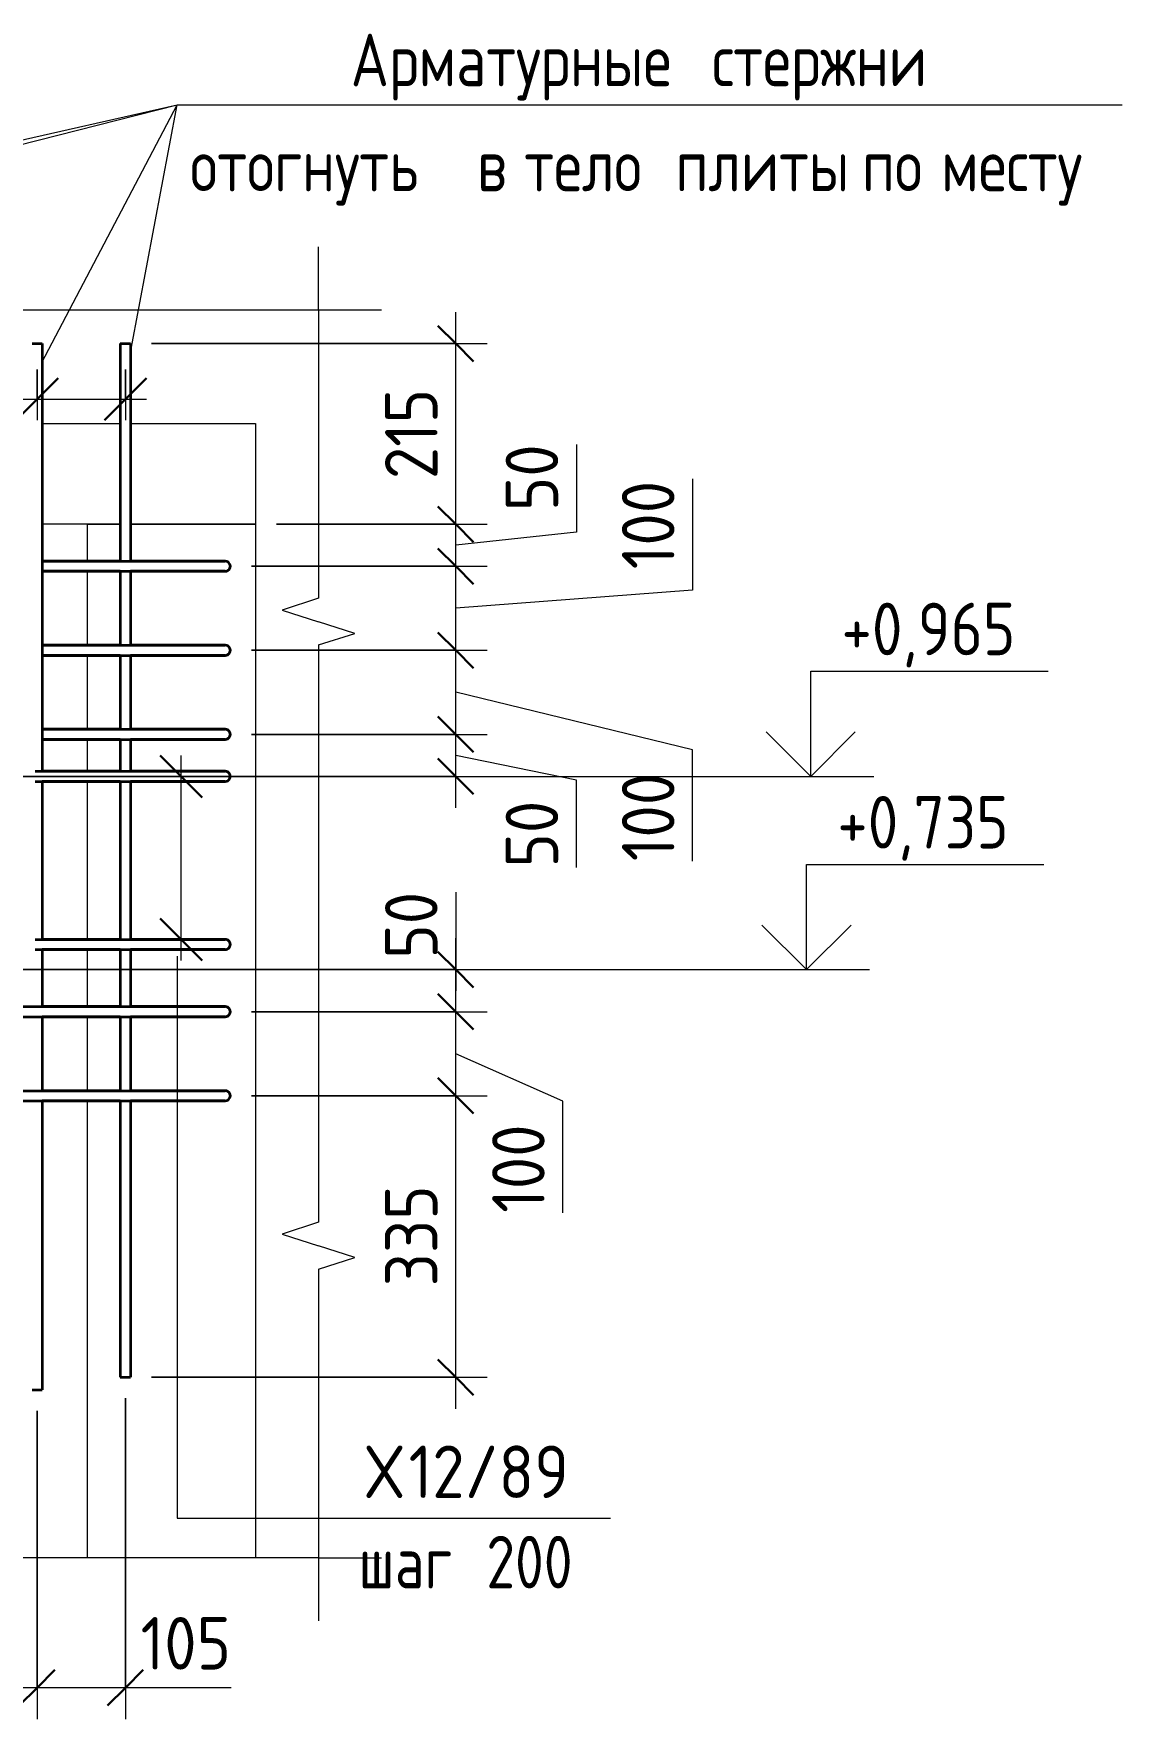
# Model space of a CAD drawing. Header units: millimetres. Extents: x 30199 to 69236, y -5153 to 33423.
# Drawn here: x 67941 to 69236, y -157 to 1849 of the extents above; entities that cross this region are included whole.
import ezdxf

# ---------------------------------------------------------------- set-up
doc = ezdxf.new("R2010")
doc.units = ezdxf.units.MM
for name, color, linetype, lineweight in [('AA_Dim', 7, 'Continuous', 9), ('AA_Dim-25', 7, 'Continuous', 9), ('AA_Oformlenie', 7, 'Continuous', 9), ('AA_Vinoska', 7, 'Continuous', 9), ('AA_Visotnaya otmetka', 7, 'Continuous', 9), ('AF_Perekritie_Опалубка', 253, 'Continuous', 20), ('AF_Stena_Опалубка', 253, 'Continuous', 20), ('KR_Armatura_Tonkie', 7, 'Continuous', 20)]:
    doc.layers.add(name, color=color, linetype=linetype, lineweight=lineweight)
doc.styles.add('GOST Common', font='GOST Common.ttf', dxfattribs={"width": 0.85, "height": 62.5})
doc.styles.add('ISOCPEUR_1', font='isocpeur.ttf', dxfattribs={"width": 0.9, "height": 62.5})
doc.styles.add('ISOCPEUR_3', font='isocpeur.ttf', dxfattribs={"width": 0.85, "height": 62.5})
doc.styles.add('ISOCPEUR_8', font='isocpeur.ttf', dxfattribs={"width": 0.8, "height": 62.5})
doc.dimstyles.new('05_Округл_1мм__прозр_', dxfattribs={"dimscale": 304.8, "dimtxt": 62.248823, "dimasz": 0.139436, "dimexe": 0.123031, "dimexo": 0.082021, "dimgap": 0.008202, "dimtad": 1, "dimdec": 0, "dimdsep": 46, "dimtxsty": 'ISOCPEUR_1', "dimblk1": 'OBLIQUE', "dimblk2": 'OBLIQUE', "dimsah": 1, "dimcen": 0.09, "dimdle": 0.123031, "dimazin": 0, "dimtfac": 1, "dimtdec": 4, "dimtix": 1, "dimtmove": 0, "dimatfit": 3, "dimfxl": 1, "dimtvp": 1, "dimtolj": 1, "dimtzin": 0, "dimlwd": 18, "dimlwe": 18, "dimarcsym": 2})
doc.dimstyles.new('05_Округл_1мм__прозр__1', dxfattribs={"dimscale": 304.8, "dimtxt": 62.248823, "dimasz": 0.139436, "dimexe": 0.123031, "dimexo": 0.082021, "dimgap": 0.008202, "dimtad": 1, "dimdec": 0, "dimdsep": 46, "dimtxsty": 'ISOCPEUR_1', "dimblk1": 'OBLIQUE', "dimblk2": 'OBLIQUE', "dimsah": 1, "dimcen": 0.09, "dimdle": 0.123031, "dimazin": 0, "dimtfac": 1, "dimtdec": 4, "dimtix": 1, "dimtmove": 1, "dimatfit": 3, "dimfxl": 1, "dimtvp": 1, "dimtolj": 1, "dimtzin": 0, "dimlwd": 18, "dimlwe": 18, "dimarcsym": 2})
doc.dimstyles.new('10_Раскладка_арматуры_с_засечками_1', dxfattribs={"dimscale": 304.8, "dimtxt": 0.18, "dimasz": 0.164042, "dimexe": 0.082021, "dimexo": 0, "dimgap": 0, "dimtad": 1, "dimdec": 3, "dimrnd": 0.001, "dimdsep": 46, "dimtxsty": 'ISOCPEUR_8', "dimblk1": 'OBLIQUE', "dimblk2": 'OBLIQUE', "dimsah": 1, "dimcen": 0.09, "dimdle": 0.082021, "dimazin": 0, "dimtfac": 1, "dimtdec": 4, "dimtix": 1, "dimtmove": 0, "dimatfit": 3, "dimfxl": 1, "dimtvp": 1, "dimtolj": 1, "dimtzin": 0, "dimlwd": 18, "dimlwe": 18, "dimarcsym": 2})

# ---------------------------------------------------------------- blocks, each defined once
blk = doc.blocks.new('011_Прямоугольник обрыва _ЭлУзла_ - 011_Прямоугольник обрыва _ЭлУзла_-4167359-Схема обрамления отверстия в стене')
at = {"layer": 'AA_Oformlenie'}
for p, q in [((-32907.8, 1177), (-32907.8, 1520.2)), ((-32907.8, 1520.2), (-32485.8, 1520.2)), ((-32430.2, 1520.2), (-31587, 1520.2)), ((-31531.3, 1520.2), (-31110.1, 1520.2)), ((-31110.1, 1520.2), (-31110.1, 1177)), ((-32907.8, 434.4), (-32907.8, 1121.4)), ((-31110.1, 1121.4), (-31110.1, 434.4)), ((-32907.8, 35), (-32907.8, 378.8)), ((-31110.1, 378.8), (-31110.1, 35)), ((-32485.8, 35), (-32907.8, 35)), ((-31587, 35), (-32430.2, 35)), ((-31110.1, 35), (-31531.3, 35))]:
    blk.add_line(p, q, dxfattribs=at)
blk = doc.blocks.new('042_М_Арматуры - Диам длина поз _ Комментарий-3662934-Схема обрамления отверстия в стене')
at = {"layer": 'AA_Vinoska'}
blk.add_line((-33355.7, 184.5), (-33005.7, 184.5), dxfattribs=at)
blk = doc.blocks.new('DIMBLOCK134-Схема обрамления отверстия в стене')
at = {"layer": 'AA_Dim-25', "lineweight": 30}
for p, q in [((68116.2, 965), (68091.2, 990)), ((68116.2, 965), (68141.2, 940)), ((68116.2, 771), (68091.2, 796)), ((68116.2, 771), (68141.2, 746))]:
    blk.add_line(p, q, dxfattribs=at)
at = {"layer": 'AA_Dim-25', "lineweight": 18}
for p, q in [((68116.2, 746), (68116.2, 990)), ((68080.8, 965), (68141.2, 965)), ((68116.2, 965), (68080.8, 965)), ((68080.8, 771), (68141.2, 771)), ((68116.2, 771), (68080.8, 771))]:
    blk.add_line(p, q, dxfattribs=at)
blk = doc.blocks.new('_Oblique')
at = {"color": 0, "linetype": 'ByBlock', "lineweight": -2}
blk.add_line((-0.5, -0.5), (0.5, 0.5), dxfattribs=at)
blk = doc.blocks.new('DIMBLOCK136-Схема обрамления отверстия в стене')
at = {"layer": 'AA_Dim-25', "lineweight": 18}
for p, q in [((66814.7, 1449.2), (66814.7, 1388.9)), ((66814.7, 1413.9), (66814.7, 1449.2)), ((67944.7, 1449.2), (67944.7, 1388.9)), ((67944.7, 1413.9), (67944.7, 1449.2)), ((66814.7, 1413.9), (67944.7, 1413.9))]:
    blk.add_line(p, q, dxfattribs=at)
at = {"layer": 'AA_Dim-25', "lineweight": 30}
for p, q in [((66814.7, 1413.9), (66839.7, 1438.9)), ((67944.7, 1413.9), (67969.7, 1438.9)), ((66814.7, 1413.9), (66789.7, 1388.9)), ((67944.7, 1413.9), (67919.7, 1388.9))]:
    blk.add_line(p, q, dxfattribs=at)
blk = doc.blocks.new('DIMBLOCK137-Схема обрамления отверстия в стене')
at = {"layer": 'AA_Dim-25', "lineweight": 18}
for p, q in [((67944.7, 1449.2), (67944.7, 1388.9)), ((67944.7, 1413.9), (67944.7, 1449.2)), ((68049.7, 1449.2), (68049.7, 1388.9)), ((68049.7, 1413.9), (68049.7, 1449.2)), ((67944.7, 1413.9), (68074.7, 1413.9))]:
    blk.add_line(p, q, dxfattribs=at)
at = {"layer": 'AA_Dim-25', "lineweight": 30}
for p, q in [((67944.7, 1413.9), (67969.7, 1438.9)), ((68049.7, 1413.9), (68074.7, 1438.9)), ((67944.7, 1413.9), (67919.7, 1388.9)), ((68049.7, 1413.9), (68024.7, 1388.9))]:
    blk.add_line(p, q, dxfattribs=at)
blk = doc.blocks.new('DIMBLOCK138-Схема обрамления отверстия в стене')
at = {"layer": 'AA_Dim-25', "lineweight": 30}
for p, q in [((68443, 585), (68421.7, 606.2)), ((68443, 585), (68464.2, 563.7)), ((68443, 250), (68421.7, 271.2)), ((68443, 250), (68464.2, 228.7))]:
    blk.add_line(p, q, dxfattribs=at)
at = {"layer": 'AA_Dim-25', "lineweight": 18}
for p, q in [((68199.7, 585), (68480.5, 585)), ((68443, 585), (68199.7, 585)), ((68443, 212.5), (68443, 585)), ((68080.7, 250), (68480.5, 250)), ((68443, 250), (68080.7, 250))]:
    blk.add_line(p, q, dxfattribs=at)
at = {"layer": 'AA_Dim-25', "color": 0, "lineweight": 18, "insert": (68358.8, 358.2), "char_height": 62.5, "width": 142.215, "attachment_point": 1, "rotation": 90, "line_spacing_factor": 1.149209, "style": 'ISOCPEUR_1'}
blk.add_mtext('335', dxfattribs=at)
blk = doc.blocks.new('DIMBLOCK139-Схема обрамления отверстия в стене')
at = {"layer": 'AA_Dim-25', "lineweight": 30}
for p, q in [((68443, 685), (68421.7, 706.2)), ((68443, 685), (68464.2, 663.7)), ((68443, 585), (68421.7, 606.2)), ((68443, 585), (68464.2, 563.7))]:
    blk.add_line(p, q, dxfattribs=at)
at = {"layer": 'AA_Dim-25', "lineweight": 18}
for p, q in [((68199.7, 685), (68480.5, 685)), ((68443, 685), (68199.7, 685)), ((68443, 585), (68443, 685)), ((68570.5, 578.4), (68443, 635)), ((68199.7, 585), (68480.5, 585)), ((68443, 585), (68199.7, 585)), ((68570.5, 445.6), (68570.5, 578.4))]:
    blk.add_line(p, q, dxfattribs=at)
at = {"layer": 'AA_Dim-25', "color": 0, "lineweight": 18, "insert": (68486.3, 445.6), "char_height": 62.5, "width": 129.286, "attachment_point": 1, "rotation": 90, "line_spacing_factor": 1.149209, "style": 'ISOCPEUR_1'}
blk.add_mtext('100', dxfattribs=at)
blk = doc.blocks.new('DIMBLOCK140-Схема обрамления отверстия в стене')
at = {"layer": 'AA_Dim-25', "lineweight": 18}
for p, q in [((68443, 827.1), (68443, 723.1)), ((68443, 685), (68443, 772.5)), ((67924.7, 735), (68480.5, 735)), ((68443, 735), (67924.7, 735)), ((68443, 723.1), (68443, 710)), ((68199.7, 685), (68480.5, 685)), ((68443, 685), (68199.7, 685))]:
    blk.add_line(p, q, dxfattribs=at)
at = {"layer": 'AA_Dim-25', "lineweight": 30}
for p, q in [((68443, 735), (68421.7, 756.2)), ((68443, 735), (68464.2, 713.7)), ((68443, 685), (68421.7, 706.2)), ((68443, 685), (68464.2, 663.7))]:
    blk.add_line(p, q, dxfattribs=at)
at = {"layer": 'AA_Dim-25', "color": 0, "lineweight": 18, "insert": (68358.8, 748.1), "char_height": 62.5, "width": 94.81, "attachment_point": 1, "rotation": 90, "line_spacing_factor": 1.149209, "style": 'ISOCPEUR_1'}
blk.add_mtext('50', dxfattribs=at)
blk = doc.blocks.new('DIMBLOCK141-Схема обрамления отверстия в стене')
at = {"layer": 'AA_Dim-25', "lineweight": 30}
for p, q in [((68443, 1015), (68421.7, 1036.2)), ((68443, 1015), (68464.2, 993.7)), ((68443, 965), (68421.7, 986.2)), ((68443, 965), (68464.2, 943.7))]:
    blk.add_line(p, q, dxfattribs=at)
at = {"layer": 'AA_Dim-25', "lineweight": 18}
for p, q in [((68199.7, 1015), (68480.5, 1015)), ((68443, 1015), (68199.7, 1015)), ((68443, 927.5), (68443, 1015)), ((68586.6, 960.5), (68443, 990)), ((67924.7, 965), (68480.5, 965)), ((68443, 965), (67924.7, 965)), ((68586.6, 856.5), (68586.6, 960.5))]:
    blk.add_line(p, q, dxfattribs=at)
at = {"layer": 'AA_Dim-25', "color": 0, "lineweight": 18, "insert": (68502.4, 856.5), "char_height": 62.5, "width": 94.81, "attachment_point": 1, "rotation": 90, "line_spacing_factor": 1.149209, "style": 'ISOCPEUR_1'}
blk.add_mtext('50', dxfattribs=at)
blk = doc.blocks.new('DIMBLOCK142-Схема обрамления отверстия в стене')
at = {"layer": 'AA_Dim-25', "lineweight": 30}
for p, q in [((68443, 1115), (68421.7, 1136.2)), ((68443, 1115), (68464.2, 1093.7)), ((68443, 1015), (68421.7, 1036.2)), ((68443, 1015), (68464.2, 993.7))]:
    blk.add_line(p, q, dxfattribs=at)
at = {"layer": 'AA_Dim-25', "lineweight": 18}
for p, q in [((68199.7, 1115), (68480.5, 1115)), ((68443, 1115), (68199.7, 1115)), ((68443, 1015), (68443, 1115)), ((68725, 996.7), (68443, 1065)), ((68199.7, 1015), (68480.5, 1015)), ((68443, 1015), (68199.7, 1015)), ((68725, 864), (68725, 996.7))]:
    blk.add_line(p, q, dxfattribs=at)
at = {"layer": 'AA_Dim-25', "color": 0, "lineweight": 18, "insert": (68640.8, 864), "char_height": 62.5, "width": 129.286, "attachment_point": 1, "rotation": 90, "line_spacing_factor": 1.149209, "style": 'ISOCPEUR_1'}
blk.add_mtext('100', dxfattribs=at)
blk = doc.blocks.new('DIMBLOCK143-Схема обрамления отверстия в стене')
at = {"layer": 'AA_Dim-25', "lineweight": 18}
for p, q in [((68725, 1319.2), (68725, 1186.4)), ((68199.7, 1215), (68480.5, 1215)), ((68443, 1215), (68199.7, 1215)), ((68443, 1115), (68443, 1215)), ((68725, 1186.4), (68443, 1165)), ((68199.7, 1115), (68480.5, 1115)), ((68443, 1115), (68199.7, 1115))]:
    blk.add_line(p, q, dxfattribs=at)
at = {"layer": 'AA_Dim-25', "lineweight": 30}
for p, q in [((68443, 1215), (68421.7, 1236.2)), ((68443, 1215), (68464.2, 1193.7)), ((68443, 1115), (68421.7, 1136.2)), ((68443, 1115), (68464.2, 1093.7))]:
    blk.add_line(p, q, dxfattribs=at)
at = {"layer": 'AA_Dim-25', "color": 0, "lineweight": 18, "insert": (68640.8, 1211.4), "char_height": 62.5, "width": 129.286, "attachment_point": 1, "rotation": 90, "line_spacing_factor": 1.149209, "style": 'ISOCPEUR_1'}
blk.add_mtext('100', dxfattribs=at)
blk = doc.blocks.new('DIMBLOCK144-Схема обрамления отверстия в стене')
at = {"layer": 'AA_Dim-25', "lineweight": 18}
for p, q in [((68586.6, 1359.7), (68586.6, 1255.6)), ((68229.7, 1265), (68480.5, 1265)), ((68443, 1265), (68229.7, 1265)), ((68443, 1215), (68443, 1265)), ((68586.6, 1255.6), (68443, 1240)), ((68199.7, 1215), (68480.5, 1215)), ((68443, 1215), (68199.7, 1215))]:
    blk.add_line(p, q, dxfattribs=at)
at = {"layer": 'AA_Dim-25', "lineweight": 30}
for p, q in [((68443, 1265), (68421.7, 1286.2)), ((68443, 1265), (68464.2, 1243.7)), ((68443, 1215), (68421.7, 1236.2)), ((68443, 1215), (68464.2, 1193.7))]:
    blk.add_line(p, q, dxfattribs=at)
at = {"layer": 'AA_Dim-25', "color": 0, "lineweight": 18, "insert": (68502.4, 1280.6), "char_height": 62.5, "width": 94.81, "attachment_point": 1, "rotation": 90, "line_spacing_factor": 1.149209, "style": 'ISOCPEUR_1'}
blk.add_mtext('50', dxfattribs=at)
blk = doc.blocks.new('DIMBLOCK145-Схема обрамления отверстия в стене')
at = {"layer": 'AA_Dim-25', "lineweight": 18}
for p, q in [((68443, 1265), (68443, 1517.5)), ((68080.7, 1480), (68480.5, 1480)), ((68443, 1480), (68080.7, 1480)), ((68229.7, 1265), (68480.5, 1265)), ((68443, 1265), (68229.7, 1265))]:
    blk.add_line(p, q, dxfattribs=at)
at = {"layer": 'AA_Dim-25', "lineweight": 30}
for p, q in [((68443, 1480), (68421.7, 1501.2)), ((68443, 1480), (68464.2, 1458.7)), ((68443, 1265), (68421.7, 1286.2)), ((68443, 1265), (68464.2, 1243.7))]:
    blk.add_line(p, q, dxfattribs=at)
at = {"layer": 'AA_Dim-25', "color": 0, "lineweight": 18, "insert": (68358.8, 1318.6), "char_height": 62.5, "width": 129.286, "attachment_point": 1, "rotation": 90, "line_spacing_factor": 1.149209, "style": 'ISOCPEUR_1'}
blk.add_mtext('215', dxfattribs=at)
blk = doc.blocks.new('DIMBLOCK148-Схема обрамления отверстия в стене')
at = {"layer": 'AA_Dim-25', "lineweight": 18}
for p, q in [((68049.7, 225), (68049.7, -157)), ((68049.7, -119.5), (68049.7, 225)), ((67944.7, 210), (67944.7, -157)), ((67944.7, -119.5), (67944.7, 210)), ((68087.2, -119.5), (67944.7, -119.5)), ((68042.8, -119.5), (67997.2, -119.5)), ((68175.5, -119.5), (68042.8, -119.5))]:
    blk.add_line(p, q, dxfattribs=at)
at = {"layer": 'AA_Dim-25', "lineweight": 30}
for p, q in [((67944.7, -119.5), (67965.9, -98.2)), ((68049.7, -119.5), (68070.9, -98.2)), ((67944.7, -119.5), (67923.4, -140.7)), ((68049.7, -119.5), (68028.4, -140.7))]:
    blk.add_line(p, q, dxfattribs=at)
at = {"layer": 'AA_Dim-25', "color": 0, "lineweight": 18, "insert": (68067.8, -35.3), "char_height": 62.5, "width": 129.286, "attachment_point": 1, "line_spacing_factor": 1.149209, "style": 'ISOCPEUR_1'}
blk.add_mtext('105', dxfattribs=at)
blk = doc.blocks.new('DIMBLOCK149-Схема обрамления отверстия в стене')
at = {"layer": 'AA_Dim-25', "lineweight": 18}
for p, q in [((67899.7, 710), (67899.7, -157)), ((67899.7, -119.5), (67899.7, 710)), ((67944.7, 210), (67944.7, -157)), ((67944.7, -119.5), (67944.7, 210)), ((67802.1, -119.5), (67912.1, -119.5)), ((67944.7, -119.5), (67862.2, -119.5)), ((67912.1, -119.5), (67922.2, -119.5))]:
    blk.add_line(p, q, dxfattribs=at)
at = {"layer": 'AA_Dim-25', "lineweight": 30}
for p, q in [((67899.7, -119.5), (67920.9, -98.2)), ((67944.7, -119.5), (67965.9, -98.2)), ((67899.7, -119.5), (67878.4, -140.7)), ((67944.7, -119.5), (67923.4, -140.7))]:
    blk.add_line(p, q, dxfattribs=at)
at = {"layer": 'AA_Dim-25', "color": 0, "lineweight": 18, "insert": (67802.1, -35.3), "char_height": 62.5, "width": 101.992, "attachment_point": 1, "line_spacing_factor": 1.149209, "style": 'ISOCPEUR_1'}
blk.add_mtext('45', dxfattribs=at)
blk = doc.blocks.new('010_Текст с выноской - Текст 2 строки-4111793-Схема обрамления отверстия в стене')
at = {"layer": 'AA_Vinoska'}
blk.add_line((-31278.3, 1764.1), (-30153.3, 1764.1), dxfattribs=at)
blk = doc.blocks.new('Высотные отметки - Стрелка вверх-400292-Схема обрамления отверстия в стене')
at = {"layer": 'AA_Vinoska'}
for p, q in [((-30524.2, 1090), (-30241.7, 1090)), ((-30524.2, 965), (-30524.2, 1090)), ((-30524.2, 965), (-30577.2, 1018)), ((-30524.2, 965), (-30471.1, 1018)), ((-30599.2, 965), (-30449.2, 965))]:
    blk.add_line(p, q, dxfattribs=at)

msp = doc.modelspace()

# ---------------------------------------------------------------- linework, layer by layer
at = {"layer": 'AA_Vinoska'}
for p, q in [((66723.2978, 1450.9903), (68111.4575, 1764.1112)), ((66821.6213, 1435.9692), (68111.4575, 1764.1112)), ((67950.2834, 1457.405), (68111.4575, 1764.1112)), ((68056.4032, 1473.5224), (68111.4575, 1764.1112)), ((68279.6504, 1520.1592), (68279.6504, 1595.1592)), ((68279.6504, 1520.1592), (68354.6504, 1520.1592)), ((68279.6504, 1177.0237), (68236.3253, 1162.9465)), ((68236.3253, 1162.9465), (68279.6504, 1148.8693)), ((68322.9517, 1135.1193), (68279.6504, 1148.8693)), ((68279.6504, 1121.3693), (68322.9517, 1135.1193)), ((68111.5355, 751.0944), (68111.5355, 82.4387)), ((68279.6504, 434.4439), (68236.3253, 420.3667)), ((68236.3253, 420.3667), (68279.6504, 406.2895)), ((68322.9517, 392.5395), (68279.6504, 406.2895)), ((68279.6504, 378.7895), (68322.9517, 392.5395)), ((68111.5355, 82.4387), (68277.1272, 82.4387)), ((68279.6504, 34.9996), (68354.6504, 34.9996)), ((68279.6504, 34.9996), (68279.6504, -40.0004))]:
    msp.add_line(p, q, dxfattribs=at)
at = {"layer": 'AA_Visotnaya otmetka'}
for p, q in [((67635.6318, 964.9996), (68865.5302, 964.9996)), ((67555.0352, 734.9996), (68860.5302, 734.9996))]:
    msp.add_line(p, q, dxfattribs=at)
at = {"layer": 'AF_Perekritie_Опалубка'}
for p, q in [((67950.6504, 1385), (68043.6504, 1385)), ((68055.6504, 1385), (68204.6504, 1385)), ((68204.6504, 1385), (68204.6504, 1265)), ((68043.6504, 1265), (67950.6504, 1265)), ((68204.6504, 1265), (68055.6504, 1265))]:
    msp.add_line(p, q, dxfattribs=at)
at = {"layer": 'AF_Stena_Опалубка'}
for p, q in [((68004.6504, 1220.9996), (68004.6504, 1265)), ((68004.6504, 1265), (68043.6504, 1265)), ((68055.6504, 1265), (68204.6504, 1265)), ((68204.6504, 1265), (68204.6504, 34.9996)), ((68004.6504, 1120.9996), (68004.6504, 1208.9996)), ((68004.6504, 1020.9996), (68004.6504, 1108.9996)), ((68004.6504, 970.9996), (68004.6504, 1008.9996)), ((68004.6504, 770.9996), (68004.6504, 958.9996)), ((68004.6504, 691), (68004.6504, 758.9996)), ((68004.6504, 591), (68004.6504, 679)), ((68004.6504, 34.9996), (68004.6504, 579))]:
    msp.add_line(p, q, dxfattribs=at)
at = {"layer": 'KR_Armatura_Tonkie', "lineweight": 35}
for p, q in [((67938.6504, 1480), (67950.6504, 1480)), ((67938.6504, 1480), (67950.6504, 1480)), ((67950.6504, 1480), (67950.6504, 970.9996)), ((67950.6504, 1480), (67950.6504, 1220.9996)), ((68043.6504, 1480), (68043.6504, 1220.9996)), ((68043.6504, 1480), (68055.6504, 1480)), ((68043.6504, 1480), (68043.6504, 1220.9996)), ((68043.6504, 1480), (68055.6504, 1480)), ((68055.6504, 1480), (68055.6504, 1220.9996)), ((68055.6504, 1480), (68055.6504, 1220.9996)), ((68043.6504, 1220.9996), (67950.6504, 1220.9996)), ((67950.6504, 1220.9996), (68132.6504, 1220.9996)), ((68043.6504, 1208.9996), (67950.6504, 1208.9996)), ((67950.6504, 1208.9996), (68132.6504, 1208.9996)), ((67950.6504, 1208.9996), (67950.6504, 1120.9996)), ((68043.6504, 1208.9996), (68043.6504, 1120.9996)), ((68043.6504, 1208.9996), (68043.6504, 1120.9996)), ((68132.6504, 1220.9996), (68055.6504, 1220.9996)), ((68132.6504, 1208.9996), (68055.6504, 1208.9996)), ((68055.6504, 1208.9996), (68055.6504, 1120.9996)), ((68055.6504, 1208.9996), (68055.6504, 1120.9996)), ((68070.029, 1220.9996), (68107.1946, 1220.9996)), ((68070.029, 1208.9996), (68107.1946, 1208.9996)), ((68107.1946, 1220.9996), (68168.6504, 1220.9996)), ((68107.1946, 1208.9996), (68168.6504, 1208.9996)), ((68158.1063, 1220.9996), (68120.9407, 1220.9996)), ((68158.1063, 1208.9996), (68120.9407, 1208.9996)), ((68168.6504, 1220.9996), (68132.6504, 1220.9996)), ((68132.6504, 1220.9996), (68168.6504, 1220.9996)), ((68168.6504, 1208.9996), (68132.6504, 1208.9996)), ((68132.6504, 1208.9996), (68158.1063, 1208.9996)), ((68168.6504, 1220.9996), (68158.1063, 1220.9996)), ((68158.1063, 1208.9996), (68158.1063, 1208.9996)), ((68043.6504, 1120.9996), (67950.6504, 1120.9996)), ((67950.6504, 1120.9996), (68132.6504, 1120.9996)), ((68043.6504, 1108.9996), (67950.6504, 1108.9996)), ((67950.6504, 1108.9996), (68132.6504, 1108.9996)), ((67950.6504, 1108.9996), (67950.6504, 1020.9996)), ((68043.6504, 1108.9996), (68043.6504, 1020.9996)), ((68043.6504, 1108.9996), (68043.6504, 1020.9996)), ((68132.6504, 1120.9996), (68055.6504, 1120.9996)), ((68132.6504, 1108.9996), (68055.6504, 1108.9996)), ((68055.6504, 1108.9996), (68055.6504, 1020.9996)), ((68055.6504, 1108.9996), (68055.6504, 1020.9996)), ((68070.029, 1120.9996), (68107.1946, 1120.9996)), ((68070.029, 1108.9996), (68107.1946, 1108.9996)), ((68107.1946, 1120.9996), (68168.6504, 1120.9996)), ((68107.1946, 1108.9996), (68168.6504, 1108.9996)), ((68158.1063, 1120.9996), (68120.9407, 1120.9996)), ((68158.1063, 1108.9996), (68120.9407, 1108.9996)), ((68168.6504, 1120.9996), (68132.6504, 1120.9996)), ((68132.6504, 1120.9996), (68168.6504, 1120.9996)), ((68168.6504, 1108.9996), (68132.6504, 1108.9996)), ((68132.6504, 1108.9996), (68158.1063, 1108.9996)), ((68168.6504, 1120.9996), (68158.1063, 1120.9996)), ((68158.1063, 1108.9996), (68158.1063, 1108.9996)), ((68043.6504, 1020.9996), (67950.6504, 1020.9996)), ((67950.6504, 1020.9996), (68132.6504, 1020.9996)), ((68043.6504, 1008.9996), (67950.6504, 1008.9996)), ((67950.6504, 1008.9996), (68132.6504, 1008.9996)), ((67950.6504, 1008.9996), (67950.6504, 970.9996)), ((68043.6504, 1008.9996), (68043.6504, 970.9996)), ((68043.6504, 1008.9996), (68043.6504, 970.9996)), ((68132.6504, 1020.9996), (68055.6504, 1020.9996)), ((68132.6504, 1008.9996), (68055.6504, 1008.9996)), ((68055.6504, 1008.9996), (68055.6504, 970.9996)), ((68055.6504, 1008.9996), (68055.6504, 970.9996)), ((68070.029, 1020.9996), (68107.1946, 1020.9996)), ((68070.029, 1008.9996), (68107.1946, 1008.9996)), ((68107.1946, 1020.9996), (68168.6504, 1020.9996)), ((68107.1946, 1008.9996), (68168.6504, 1008.9996)), ((68158.1063, 1020.9996), (68120.9407, 1020.9996)), ((68158.1063, 1008.9996), (68120.9407, 1008.9996)), ((68168.6504, 1020.9996), (68132.6504, 1020.9996)), ((68132.6504, 1020.9996), (68168.6504, 1020.9996)), ((68168.6504, 1008.9996), (68132.6504, 1008.9996)), ((68132.6504, 1008.9996), (68158.1063, 1008.9996)), ((68168.6504, 1020.9996), (68158.1063, 1020.9996)), ((68158.1063, 1008.9996), (68158.1063, 1008.9996)), ((67942.4701, 970.9996), (67967.4699, 970.9996)), ((67967.4699, 970.9996), (67950.5908, 970.9996)), ((68043.6504, 970.9996), (67967.4699, 970.9996)), ((67967.4699, 970.9996), (68132.6504, 970.9996)), ((68132.6504, 970.9996), (68055.6504, 970.9996)), ((68070.029, 970.9996), (68107.1946, 970.9996)), ((68107.1946, 970.9996), (68168.6504, 970.9996)), ((68158.1063, 970.9996), (68120.9407, 970.9996)), ((68168.6504, 970.9996), (68132.6504, 970.9996)), ((68132.6504, 970.9996), (68168.6504, 970.9996)), ((68165.7915, 970.9996), (68158.1063, 970.9996)), ((68168.6504, 970.9996), (68165.9101, 970.9996)), ((67942.4701, 958.9996), (67967.4699, 958.9996)), ((67967.4699, 958.9996), (67950.5908, 958.9996)), ((67950.6504, 958.9996), (67950.6504, 770.9996)), ((67950.6504, 958.9996), (67950.6504, 770.9996)), ((68043.6504, 958.9996), (67967.4699, 958.9996)), ((67967.4699, 958.9996), (68132.6504, 958.9996)), ((68043.6504, 958.9996), (68043.6504, 770.9996)), ((68043.6504, 958.9996), (68043.6504, 770.9996)), ((68132.6504, 958.9996), (68055.6504, 958.9996)), ((68055.6504, 958.9996), (68055.6504, 770.9996)), ((68055.6504, 958.9996), (68055.6504, 770.9996)), ((68070.029, 958.9996), (68107.1946, 958.9996)), ((68107.1946, 958.9996), (68168.6504, 958.9996)), ((68158.1063, 958.9996), (68120.9407, 958.9996)), ((68168.6504, 958.9996), (68132.6504, 958.9996)), ((68132.6504, 958.9996), (68158.1063, 958.9996)), ((68158.1063, 958.9996), (68158.1063, 958.9996)), ((67942.4701, 770.9996), (67967.4699, 770.9996)), ((67967.4699, 770.9996), (67950.5908, 770.9996)), ((68043.6504, 770.9996), (67967.4699, 770.9996)), ((67967.4699, 770.9996), (68132.6504, 770.9996)), ((68132.6504, 770.9996), (68055.6504, 770.9996)), ((68070.029, 770.9996), (68107.1946, 770.9996)), ((68107.1946, 770.9996), (68168.6504, 770.9996)), ((68158.1063, 770.9996), (68120.9407, 770.9996)), ((68168.6504, 770.9996), (68132.6504, 770.9996)), ((68132.6504, 770.9996), (68168.6504, 770.9996)), ((68168.6504, 770.9996), (68158.1063, 770.9996)), ((67942.4701, 758.9996), (67967.4699, 758.9996)), ((67967.4699, 758.9996), (67950.5908, 758.9996)), ((67950.6504, 758.9996), (67950.6504, 691)), ((67950.6504, 758.9996), (67950.6504, 691)), ((68043.6504, 758.9996), (67967.4699, 758.9996)), ((67967.4699, 758.9996), (68132.6504, 758.9996)), ((68043.6504, 758.9996), (68043.6504, 691)), ((68043.6504, 758.9996), (68043.6504, 691)), ((68132.6504, 758.9996), (68055.6504, 758.9996)), ((68055.6504, 758.9996), (68055.6504, 691)), ((68055.6504, 758.9996), (68055.6504, 691)), ((68070.029, 758.9996), (68107.1946, 758.9996)), ((68107.1946, 758.9996), (68168.6504, 758.9996)), ((68158.1063, 758.9996), (68120.9407, 758.9996)), ((68168.6504, 758.9996), (68132.6504, 758.9996)), ((68132.6504, 758.9996), (68158.1063, 758.9996)), ((68158.1063, 758.9996), (68158.1063, 758.9996)), ((66626.6504, 691), (68132.6504, 691)), ((68043.6504, 691), (67950.6504, 691)), ((68132.6504, 691), (68055.6504, 691)), ((68070.029, 691), (68107.1946, 691)), ((68107.1946, 691), (68168.6504, 691)), ((68158.1063, 691), (68120.9407, 691)), ((68168.6504, 691), (68132.6504, 691)), ((68132.6504, 691), (68168.6504, 691)), ((68168.6504, 691), (68158.1063, 691)), ((66626.6504, 679), (68132.6504, 679)), ((68043.6504, 679), (67950.6504, 679)), ((67950.6504, 679), (67950.6504, 591)), ((67950.6504, 679), (67950.6504, 591)), ((68043.6504, 679), (68043.6504, 591)), ((68043.6504, 679), (68043.6504, 591)), ((68132.6504, 679), (68055.6504, 679)), ((68055.6504, 679), (68055.6504, 591)), ((68055.6504, 679), (68055.6504, 591)), ((68070.029, 679), (68107.1946, 679)), ((68107.1946, 679), (68168.6504, 679)), ((68158.1063, 679), (68120.9407, 679)), ((68168.6504, 679), (68132.6504, 679)), ((68132.6504, 679), (68158.1063, 679)), ((68158.1063, 679), (68158.1063, 679)), ((66626.6504, 591), (68132.6504, 591)), ((68043.6504, 591), (67950.6504, 591)), ((68132.6504, 591), (68055.6504, 591)), ((68070.029, 591), (68107.1946, 591)), ((68107.1946, 591), (68168.6504, 591)), ((68158.1063, 591), (68120.9407, 591)), ((68168.6504, 591), (68132.6504, 591)), ((68132.6504, 591), (68168.6504, 591)), ((68165.7915, 591), (68158.1063, 591)), ((68168.6504, 591), (68165.9101, 591)), ((66626.6504, 579), (68132.6504, 579)), ((68043.6504, 579), (67950.6504, 579)), ((67950.6504, 579), (67950.6504, 235)), ((67950.6504, 579), (67950.6504, 235)), ((68043.6504, 579), (68043.6504, 250)), ((68043.6504, 579), (68043.6504, 250)), ((68132.6504, 579), (68055.6504, 579)), ((68055.6504, 579), (68055.6504, 250)), ((68055.6504, 579), (68055.6504, 250)), ((68070.029, 579), (68107.1946, 579)), ((68107.1946, 579), (68168.6504, 579)), ((68158.1063, 579), (68120.9407, 579)), ((68168.6504, 579), (68132.6504, 579)), ((68132.6504, 579), (68158.1063, 579)), ((68158.1063, 579), (68158.1063, 579)), ((68043.6504, 250), (68055.6504, 250)), ((68043.6504, 250), (68055.6504, 250)), ((67938.6504, 235), (67950.6504, 235)), ((67938.6504, 235), (67950.6504, 235))]:
    msp.add_line(p, q, dxfattribs=at)
for centre, start, end in [((68168.6504, 1214.9996), 270, 90), ((68168.6504, 1214.9996), 30.123231, 90), ((68168.6504, 1214.9996), 270, 90), ((68168.6504, 1214.9996), 270, 329.876769), ((68168.6504, 1214.9996), 330, 30), ((68168.6504, 1114.9996), 270, 90), ((68168.6504, 1114.9996), 30.123231, 90), ((68168.6504, 1114.9996), 270, 90), ((68168.6504, 1114.9996), 270, 329.876769), ((68168.6504, 1114.9996), 330, 30), ((68168.6504, 1014.9996), 270, 90), ((68168.6504, 1014.9996), 30.123231, 90), ((68168.6504, 1014.9996), 270, 90), ((68168.6504, 1014.9996), 270, 329.876769), ((68168.6504, 1014.9996), 330, 30), ((68168.6504, 964.9996), 270, 90), ((68168.6504, 964.9996), 30.123231, 90), ((68168.6504, 964.9996), 270, 90), ((68168.6504, 964.9996), 330, 30), ((68168.6504, 964.9996), 270, 329.876769), ((68168.6504, 764.9996), 270, 90), ((68168.6504, 764.9996), 46.0614911, 90), ((68168.6504, 764.9996), 270, 90), ((68168.6504, 764.9996), 30.123231, 45), ((68168.6504, 764.9996), 330, 30), ((68168.6504, 764.9996), 270, 315), ((68168.6504, 764.9996), 316.3450407, 329.876769), ((68168.6504, 685), 270, 90), ((68168.6504, 685), 30.123231, 90), ((68168.6504, 685), 270, 90), ((68168.6504, 685), 270, 329.876769), ((68168.6504, 685), 0, 30), ((68168.6504, 685), 330, 358.9994834), ((68168.6504, 585), 270, 90), ((68168.6504, 585), 30.123231, 90), ((68168.6504, 585), 270, 90), ((68168.6504, 585), 270, 329.876769), ((68168.6504, 585), 330, 30)]:
    msp.add_arc(centre, 6, start, end, dxfattribs=at)

# ---------------------------------------------------------------- block references
at = {"layer": 'AA_Oformlenie'}
msp.add_blockref('011_Прямоугольник обрыва _ЭлУзла_ - 011_Прямоугольник обрыва _ЭлУзла_-4167359-Схема обрамления отверстия в стене', (99389.712, 0), dxfattribs=at)
at = {"layer": 'AA_Vinoska'}
for name, p in [('010_Текст с выноской - Текст 2 строки-4111793-Схема обрамления отверстия в стене', (99389.712, 0)), ('Высотные отметки - Стрелка вверх-400292-Схема обрамления отверстия в стене', (99389.712, 0)), ('042_М_Арматуры - Диам длина поз _ Комментарий-3662934-Схема обрамления отверстия в стене', (101632.7871, -102.0419))]:
    msp.add_blockref(name, p, dxfattribs=at)
at = {"layer": 'AA_Visotnaya otmetka'}
msp.add_blockref('Высотные отметки - Стрелка вверх-400292-Схема обрамления отверстия в стене', (99384.712, -230), dxfattribs=at)

# ---------------------------------------------------------------- texts
at = {"layer": 'AA_Vinoska', "char_height": 62.5, "attachment_point": 1}
for s, insert, width, style in [('Арматурные', (68317.9208, 1848.6688), 499.15068, 'GOST Common'), ('\\fGOST Common|b0|i0|c204|p34|;\\W.85; ', (68729.7613, 1848.6688), 22.146617, 'GOST Common'), ('стержни', (68748.0341, 1848.6688), 339.013602, 'GOST Common'), ('отогнуть', (68126.7771, 1723.6688), 391.824766, 'GOST Common'), ('\\fGOST Common|b0|i0|c204|p34|;\\W.85; ', (68450.0649, 1723.6688), 22.146617, 'GOST Common'), ('\\fGOST Common|b0|i0|c204|p34|;\\W.85;в', (68468.3376, 1723.6688), 45.99682, 'GOST Common'), ('\\fGOST Common|b0|i0|c204|p34|;\\W.85; ', (68506.2888, 1723.6688), 22.146617, 'GOST Common'), ('тело', (68524.5616, 1723.6688), 195.912383, 'GOST Common'), ('\\fGOST Common|b0|i0|c204|p34|;\\W.85; ', (68686.2055, 1723.6688), 22.146617, 'GOST Common'), ('плиты', (68704.4783, 1723.6688), 247.019961, 'GOST Common'), ('\\fGOST Common|b0|i0|c204|p34|;\\W.85; ', (68908.2901, 1723.6688), 22.146617, 'GOST Common'), ('по', (68926.5629, 1723.6688), 91.993641, 'GOST Common'), ('\\fGOST Common|b0|i0|c204|p34|;\\W.85; ', (69002.4652, 1723.6688), 22.146617, 'GOST Common'), ('месту', (69020.738, 1723.6688), 240.205617, 'GOST Common'), ('\\fISOCPEUR|b0|i0|c204|p34|;\\W.9;Х', (68336.2682, 168.7912), 61.329094, 'ISOCPEUR_1'), ('12/89', (68386.8698, 168.7912), 229.082203, 'ISOCPEUR_1'), (' 200', (68447.5536, 61.3149), 166.751, 'ISOCPEUR_8'), ('шаг', (68327.1682, 61.3149), 145.907125, 'ISOCPEUR_8')]:
    msp.add_mtext(s, dxfattribs=dict(at, insert=insert, width=width, style=style))
at = {"layer": 'AA_Visotnaya otmetka', "char_height": 62.5, "width": 242.007515, "attachment_point": 1, "line_spacing_factor": 1.149209, "style": 'ISOCPEUR_3'}
for s, insert in [('+0,965', (68902.1938, 1171.6531)), ('+0,735', (68897.1938, 941.6531))]:
    msp.add_mtext(s, dxfattribs=dict(at, insert=insert))

# ---------------------------------------------------------------- dimensions: what is measured, and where the dimension line sits
at = {"layer": 'AA_Dim', "lineweight": 18}
for base, p1, p2, dimstyle, override, picture, middle in [((68442.9718, 1480), (68204.6504, 1265), (68055.6504, 1480), '05_Округл_1мм__прозр_', {"dimpost": '<>', "dimfxl": 261.583639}, 'DIMBLOCK145-Схема обрамления отверстия в стене', (68409.2218, 1372.5)), ((68116.1779, 964.9996), (68080.8226, 770.9996), (68080.8226, 964.9996), '10_Раскладка_арматуры_с_засечками_1', {"dimpost": '<>', "dimfxl": 194}, 'DIMBLOCK134-Схема обрамления отверстия в стене', (68084.9279, 867.9996)), ((68442.9718, 585), (68055.6504, 250), (68174.6504, 585), '05_Округл_1мм__прозр_', {"dimpost": '<>', "dimfxl": 355.508087}, 'DIMBLOCK138-Схема обрамления отверстия в стене', (68409.2218, 417.5))]:
    dim = msp.add_linear_dim(base=base, p1=p1, p2=p2, angle=90, dimstyle=dimstyle, override=override, dxfattribs=at)
    dim.commit()
    dim.dimension.update_dxf_attribs({"geometry": picture, "text_midpoint": middle})
for base, p1, p2, override, picture, middle in [((67944.6504, 1413.8934), (66814.6504, 1449.2487), (67944.6504, 1449.2487), {"dimpost": '<>', "dimfxl": 1130}, 'DIMBLOCK136-Схема обрамления отверстия в стене', (67379.6504, 1445.1434)), ((68049.6504, 1413.8934), (67944.6504, 1449.2487), (68049.6504, 1449.2487), {"dimpost": '<>', "dimfxl": 105}, 'DIMBLOCK137-Схема обрамления отверстия в стене', (67997.1504, 1445.1434))]:
    dim = msp.add_linear_dim(base=base, p1=p1, p2=p2, dimstyle='10_Раскладка_арматуры_с_засечками_1', override=override, dxfattribs=at)
    dim.commit()
    dim.dimension.update_dxf_attribs({"geometry": picture, "text_midpoint": middle})
for base, p1, p2, override, picture, middle in [((68442.9718, 1265), (68174.6504, 1214.9996), (68204.6504, 1265), {"dimpost": '<>', "dimfxl": 58.309853}, 'DIMBLOCK144-Схема обрамления отверстия в стене', (68544.0856, 1328.0502)), ((68442.9718, 1214.9996), (68174.6504, 1114.9996), (68174.6504, 1214.9996), {"dimpost": '<>', "dimfxl": 100}, 'DIMBLOCK143-Схема обрамления отверстия в стене', (68682.4669, 1276.0638)), ((68442.9718, 1114.9996), (68174.6504, 1014.9996), (68174.6504, 1114.9996), {"dimpost": '<>', "dimfxl": 100}, 'DIMBLOCK142-Схема обрамления отверстия в стене', (68682.4669, 928.6206)), ((68442.9718, 1014.9996), (67899.6504, 964.9996), (68174.6504, 1014.9996), {"dimpost": '<>', "dimfxl": 279.508497}, 'DIMBLOCK141-Схема обрамления отверстия в стене', (68544.0856, 903.9)), ((68442.9718, 734.9996), (68174.6504, 685), (67899.6504, 734.9996), {"dimpost": '<>', "dimfxl": 279.508427}, 'DIMBLOCK140-Схема обрамления отверстия в стене', (68400.485, 795.4942)), ((68442.9718, 685), (68174.6504, 585), (68174.6504, 685), {"dimpost": '<>', "dimfxl": 100}, 'DIMBLOCK139-Схема обрамления отверстия в стене', (68527.985, 510.2921))]:
    dim = msp.add_linear_dim(base=base, p1=p1, p2=p2, angle=90, dimstyle='05_Округл_1мм__прозр__1', override=override, dxfattribs=at)
    dim.commit()
    dim.dimension.update_dxf_attribs({"geometry": picture, "text_midpoint": middle, "dimtype": 160, "text_rotation": 90})
for base, p1, p2, override, picture, middle in [((67899.6504, -119.4644), (67944.6504, 235), (67899.6504, 734.9996), {"dimpost": '<>', "dimfxl": 502.020528}, 'DIMBLOCK149-Схема обрамления отверстия в стене', (67853.056, -76.9776)), ((67944.6504, -119.4644), (68049.6504, 250), (67944.6504, 235), {"dimpost": '<>', "dimfxl": 106.066017}, 'DIMBLOCK148-Схема обрамления отверстия в стене', (68132.4392, -76.9776))]:
    dim = msp.add_linear_dim(base=base, p1=p1, p2=p2, dimstyle='05_Округл_1мм__прозр__1', override=override, dxfattribs=at)
    dim.commit()
    dim.dimension.update_dxf_attribs({"geometry": picture, "text_midpoint": middle, "dimtype": 160})

doc.saveas('drawing.dxf')
